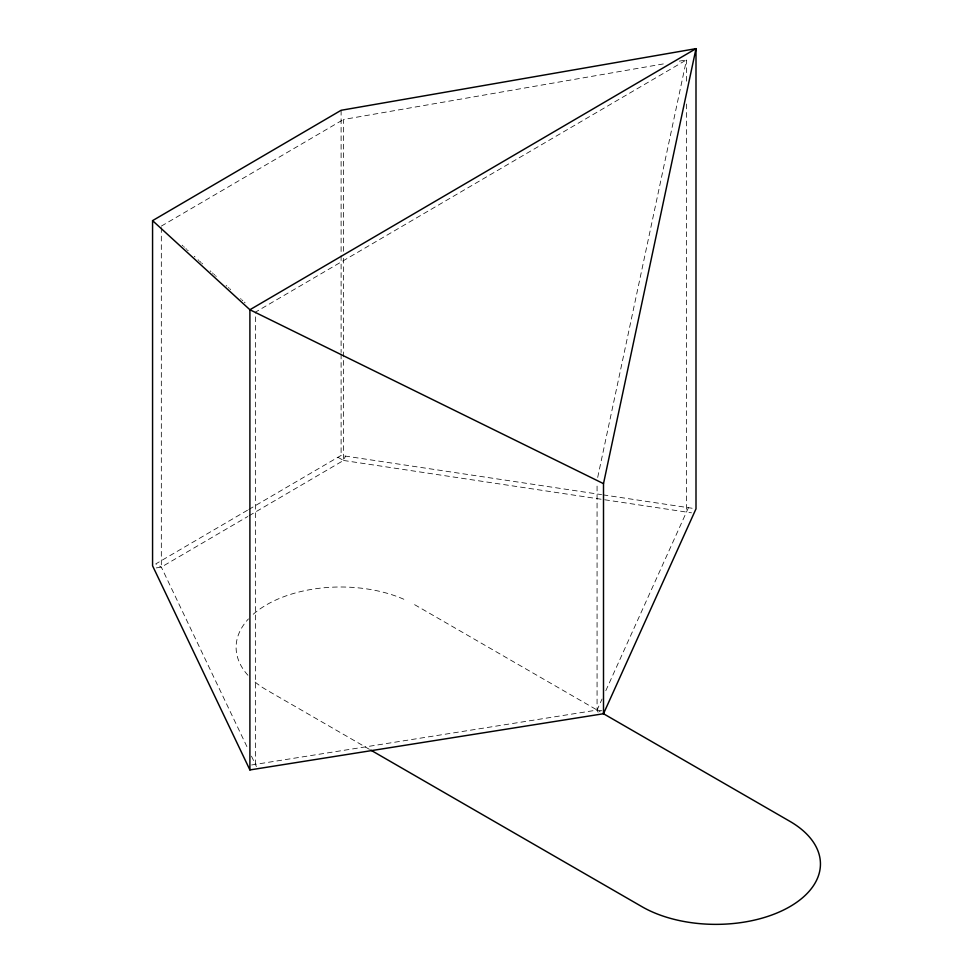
<?xml version="1.0" encoding="UTF-8"?>
<svg xmlns="http://www.w3.org/2000/svg" width="973" height="973" viewBox="0 0 973 973"><rect width="100%" height="100%" fill="white"/><g stroke="black" fill="none" stroke-linecap="round" stroke-linejoin="round"><path stroke-width="0.73" stroke-dasharray="4.87 3.65" d="M249.137 515.702L343.518 460.46L343.518 257.395M343.518 251.326L343.518 119.484L665.325 63.586M598.103 712.248L597.069 710.071L597.069 483.374M597.69 477.427L686.452 60.01L686.452 82.766M337.935 457.286L343.518 460.46L345.488 456.094M251.606 764.973L597.069 710.071L602.068 698.991M605.814 690.684L688.434 507.699M161.323 226.113L343.518 119.484M247.495 510.229L155.741 563.926L161.323 567.101L248.188 749.307M248.808 509.463L341.109 455.437L601.569 494.625M156.288 567.904L161.323 567.101L247.823 516.468M679.373 61.141L686.391 59.925L255.364 312.199L255.376 764.377M603.065 494.856L693.481 508.453M343.518 460.46L691.511 512.832M597.069 710.071L602.117 710.825M414.607 604.671L600.244 711.847M369.424 749.344L266.736 690.052A104.561 60.375 0 0 1 252.627 679.932M182.121 245.16L182.875 245.853M183.642 246.546L184.396 247.239M185.916 248.626L186.67 249.319M187.436 250.012L188.19 250.718M194.259 256.264L195.014 256.957M198.054 259.742L198.808 260.436M199.574 261.129L201.083 262.515M201.849 263.209L202.603 263.902M210.192 270.847L210.946 271.552M212.467 272.939L213.221 273.632M213.987 274.325L214.741 275.018M215.507 275.712L216.261 276.405M226.125 285.43L226.879 286.135M228.4 287.522L229.154 288.215M229.92 288.908L230.674 289.601M240.538 298.626L241.292 299.319M242.058 300.025L242.812 300.718M244.332 302.104L245.087 302.798M251.46 756.155L256.422 766.554M686.452 104.002L686.452 512.066M341.109 110.29L341.109 254.099M341.109 255.619L341.109 352.494M341.109 354.014L341.109 455.437M161.323 227.633L161.323 567.101M247.92 675.238A104.561 60.375 0 0 1 248.443 618.913M253.235 614.255A104.561 60.375 0 0 1 405.036 599.794"/><path stroke-width="1.46" d="M249.903 769.935L249.903 309.742L152.566 220.64L341.109 110.29L695.999 48.65L695.999 508.843L603.503 713.732L249.903 769.935L152.566 565.787L152.566 220.64M603.503 713.732L603.503 483.642L695.999 48.65L249.903 309.742L603.503 483.642M602.871 713.367L789.821 821.297A104.561 60.375 0 0 1 789.821 906.678A104.561 60.375 0 0 1 641.937 906.678L370.737 750.098"/></g></svg>
